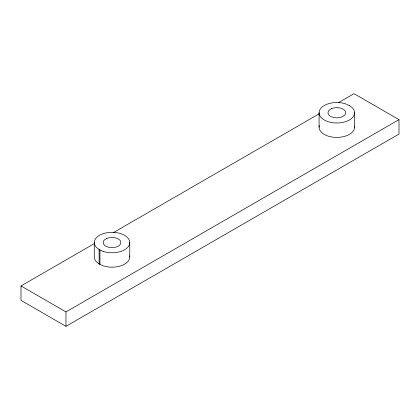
<?xml version="1.0" encoding="UTF-8"?>
<svg xmlns="http://www.w3.org/2000/svg" width="420" height="420" viewBox="0 0 420 420"><rect width="100%" height="100%" fill="white"/><g stroke="black" fill="none" stroke-linecap="round" stroke-linejoin="round"><path stroke-width="0.63" d="M338.683 102.533L354.029 93.671L399 119.637L399 134.059L65.972 326.33L21 300.363L21 285.941L94.311 243.616M113.636 232.459L319.363 113.689M21 285.941L65.972 311.908L399 119.637M354.554 112.754L354.554 127.176M319.079 112.754L319.079 127.176M129.759 242.54L129.759 256.956M99.944 249.984L99.944 264.406M99.125 249.512L99.125 263.933M94.285 242.54L94.285 256.956A17.74 10.243 0 0 0 96.663 262.08L99.482 264.201L103.157 265.829A17.74 10.243 0 0 0 121.684 265.545A17.74 10.243 0 0 0 129.665 255.89M65.972 311.908L65.972 326.33M354.459 126.105A17.74 10.243 0 0 1 336.352 137.413A17.74 10.243 0 0 1 319.3 125.57M106.292 238.66L104.748 239.647A8.831 5.098 0 0 0 105.305 245.847L107.016 246.734A8.831 5.098 0 0 0 117.752 246.414L119.296 245.427A8.831 5.098 0 0 0 118.745 239.227L117.033 238.34A8.831 5.098 0 0 0 106.292 238.66M331.443 108.707L329.81 109.652A8.831 5.098 0 0 0 329.81 115.857L331.443 116.797A8.831 5.098 0 0 0 342.195 116.797L343.822 115.857A8.831 5.098 0 0 0 343.822 109.652L342.195 108.707A8.831 5.098 0 0 0 331.443 108.707M349.361 105.514L345.686 103.887A17.74 10.243 0 0 0 319.352 110.975A17.74 10.243 0 0 0 339.901 122.84A17.74 10.243 0 0 0 352.181 107.636L349.361 105.514M103.157 251.407L99.482 249.779L96.663 247.658A17.74 10.243 0 0 1 108.943 232.454A17.74 10.243 0 0 1 129.491 244.314A17.74 10.243 0 0 1 103.157 251.407"/></g></svg>
